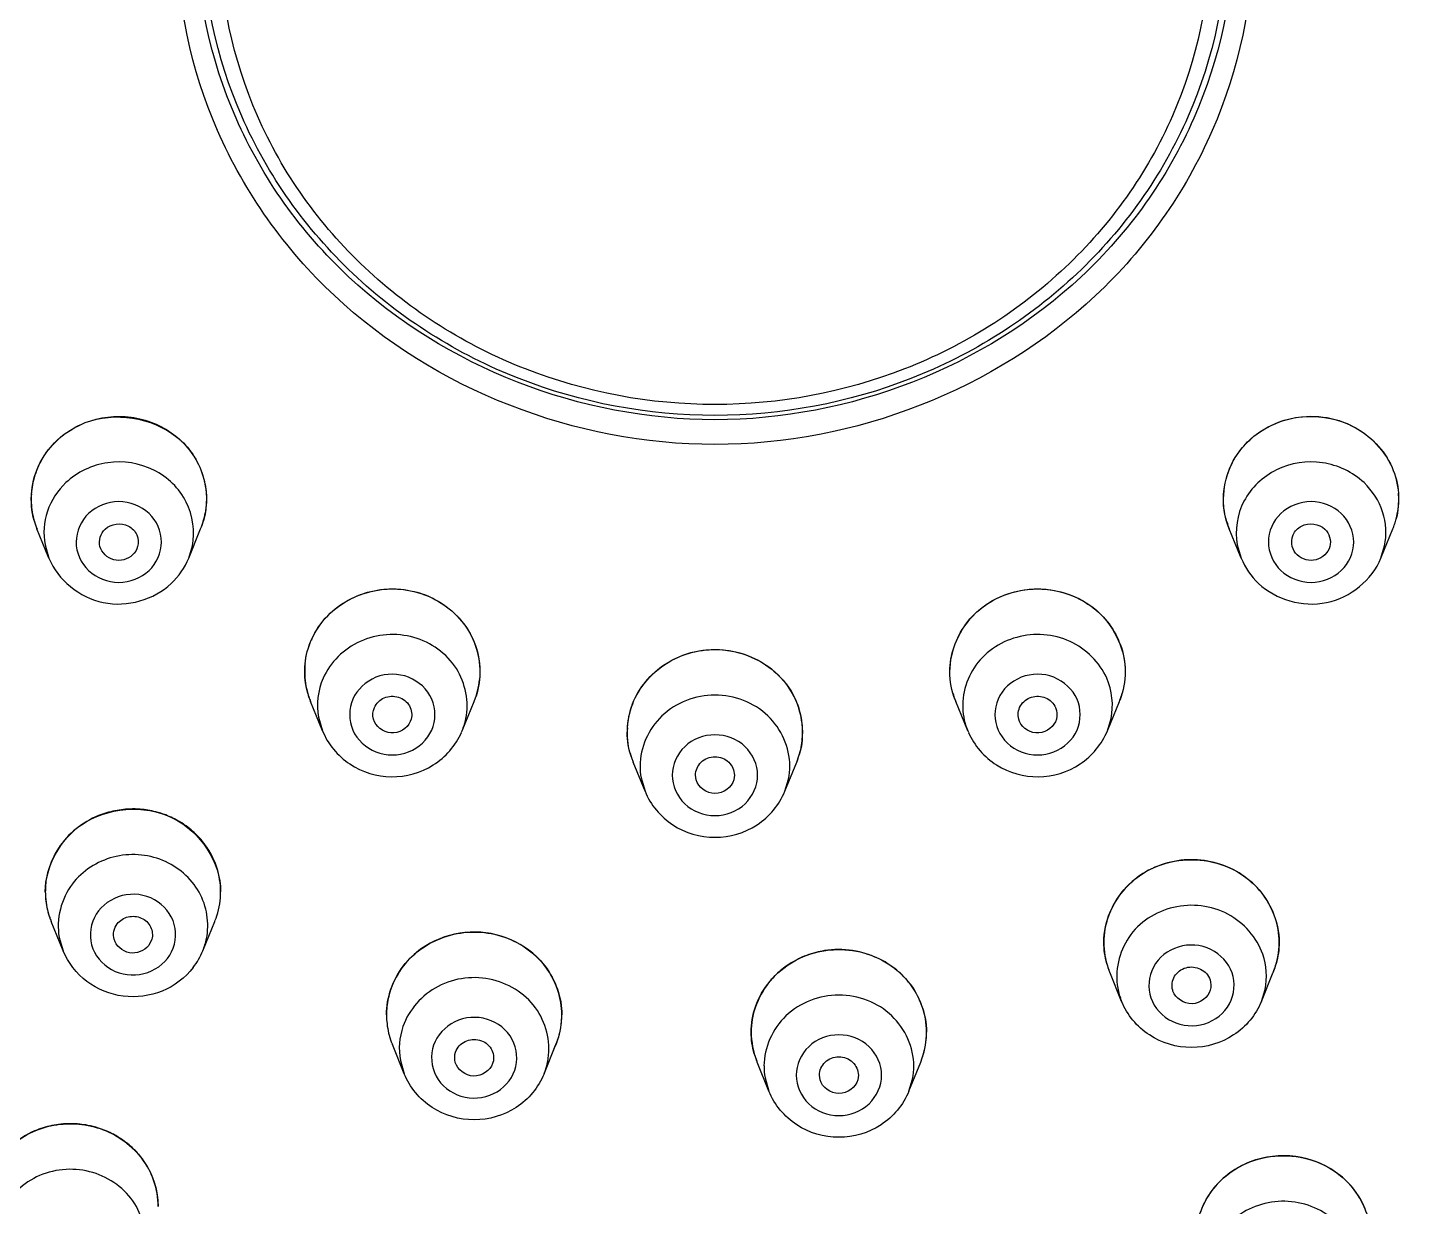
# Model space of a CAD drawing. Header units: millimetres. Extents: x 13495 to 14291, y -4366 to -3315.
# Drawn here: x 13876.59 to 13881.89, y -3799.31 to -3794.76 of the extents above; entities that cross this region are included whole.
import ezdxf

# ---------------------------------------------------------------- set-up
doc = ezdxf.new("R2010")
doc.units = ezdxf.units.MM
doc.header["$LTSCALE"] = 0.1
doc.layers.add('1', color=7, linetype='Continuous')

msp = doc.modelspace()

# ---------------------------------------------------------------- linework, layer by layer
at = {"layer": '1', "color": 7, "linetype": 'Continuous'}
for p, q in [((13876.6742, -3796.8072), (13876.6282, -3796.6945)), ((13877.213, -3796.8072), (13877.2589, -3796.6945)), ((13881.2704, -3796.8072), (13881.2244, -3796.6945)), ((13881.8092, -3796.8072), (13881.8551, -3796.6945)), ((13876.6591, -3796.7555), (13876.6742, -3796.8072)), ((13877.213, -3796.8072), (13877.2271, -3796.7604)), ((13881.2553, -3796.7555), (13881.2704, -3796.8072)), ((13881.8092, -3796.8072), (13881.8233, -3796.7604)), ((13877.7286, -3797.4726), (13877.6826, -3797.36)), ((13878.2673, -3797.4726), (13878.3133, -3797.36)), ((13880.216, -3797.4726), (13880.1701, -3797.36)), ((13880.7548, -3797.4726), (13880.8007, -3797.36)), ((13877.7135, -3797.421), (13877.7286, -3797.4726)), ((13878.0705, -3797.4286), (13878.0673, -3797.4376)), ((13880.4161, -3797.4376), (13880.4129, -3797.4286)), ((13880.7548, -3797.4726), (13880.7689, -3797.4259)), ((13878.2647, -3797.4789), (13878.2673, -3797.4726)), ((13880.216, -3797.4726), (13880.2187, -3797.4789)), ((13878.9723, -3797.7063), (13878.9263, -3797.5936)), ((13879.5111, -3797.7063), (13879.557, -3797.5936)), ((13878.9572, -3797.6546), (13878.9723, -3797.7063)), ((13879.169, -3797.6618), (13879.1667, -3797.6442)), ((13879.3167, -3797.6442), (13879.3143, -3797.6618)), ((13879.5111, -3797.7063), (13879.5252, -3797.6596)), ((13876.7288, -3798.3211), (13876.6828, -3798.2084)), ((13877.2676, -3798.3211), (13877.3135, -3798.2084)), ((13876.7137, -3798.2694), (13876.7288, -3798.3211)), ((13877.0708, -3798.2769), (13877.0589, -3798.3006)), ((13880.8095, -3798.5166), (13880.7635, -3798.404)), ((13881.3482, -3798.5166), (13881.3942, -3798.404)), ((13880.7944, -3798.4649), (13880.8004, -3798.4904)), ((13881.0075, -3798.4764), (13881.0063, -3798.4725)), ((13881.3482, -3798.5166), (13881.3624, -3798.4699)), ((13880.8004, -3798.4904), (13880.8056, -3798.5022)), ((13880.8043, -3798.5028), (13880.8095, -3798.5166)), ((13878.044, -3798.7956), (13877.9981, -3798.6829)), ((13878.5828, -3798.7956), (13878.6288, -3798.6829)), ((13878.6288, -3798.6829), (13878.6348, -3798.6668)), ((13878.0289, -3798.7439), (13878.044, -3798.7956)), ((13878.386, -3798.7515), (13878.3848, -3798.7554)), ((13878.5945, -3798.7599), (13878.5958, -3798.7488)), ((13879.4501, -3798.863), (13879.4042, -3798.7503)), ((13879.9889, -3798.863), (13880.0349, -3798.7503)), ((13880.0349, -3798.7503), (13880.0409, -3798.7342)), ((13878.5828, -3798.7956), (13878.588, -3798.7818)), ((13878.588, -3798.7818), (13878.5945, -3798.7599)), ((13879.6469, -3798.8185), (13879.6445, -3798.8009)), ((13879.7945, -3798.8009), (13879.7922, -3798.8185)), ((13879.435, -3798.8113), (13879.4501, -3798.863)), ((13879.9889, -3798.863), (13880.0031, -3798.8162))]:
    msp.add_line(p, q, dxfattribs=at)
for centre, radius, start, end in [((13876.9311, -3796.5938), 0.3298, 131.5753, 133.3653), ((13876.9325, -3796.5954), 0.3319, 130.3866, 131.5761), ((13881.5535, -3796.5925), 0.3281, 44.8374, 46.6338), ((13881.5541, -3796.5919), 0.3272, 43.6363, 44.8372), ((13876.9128, -3796.581), 0.3073, 155.0531, 169.6088), ((13876.9166, -3796.5827), 0.3114, 150.5816, 155.0548), ((13876.9092, -3796.5799), 0.3036, 169.6734, 176.0827), ((13876.9083, -3796.5797), 0.3026, 176.1147, 189.5284), ((13881.576, -3796.5797), 0.3017, 358.5066, 4.4683), ((13876.9104, -3796.5792), 0.3048, 189.5516, 195.978), ((13876.9756, -3796.5789), 0.306, 337.803, 349.635), ((13881.5736, -3796.5794), 0.3042, 343.5711, 358.4565), ((13876.9129, -3796.5783), 0.3075, 195.9381, 202.1743), ((13876.9117, -3796.5788), 0.3061, 195.9866, 202.2071), ((13876.9731, -3796.578), 0.3087, 337.798, 343.869), ((13881.5082, -3796.5789), 0.3063, 196.6986, 202.1935), ((13881.5694, -3796.578), 0.3086, 337.82, 339.7327), ((13881.5703, -3796.5783), 0.3076, 339.7317, 343.5554), ((13881.5736, -3796.5794), 0.3042, 341.4579, 343.5711), ((13877.971, -3797.2482), 0.3115, 153.2135, 154.4545), ((13877.9695, -3797.2475), 0.3098, 154.4538, 156.3199), ((13880.515, -3797.247), 0.3086, 21.808, 23.679), ((13880.5153, -3797.2468), 0.3083, 20.5581, 21.8079), ((13877.9612, -3797.2452), 0.3012, 174.1394, 178.7141), ((13877.9637, -3797.245), 0.3036, 178.7576, 194.171), ((13877.9665, -3797.2441), 0.3066, 194.2011, 198.5631), ((13878.0294, -3797.2442), 0.3066, 337.827, 354.0602), ((13877.9656, -3797.2443), 0.3057, 195.9981, 202.1868), ((13877.9682, -3797.2435), 0.3084, 198.5624, 202.1804), ((13878.029, -3797.244), 0.3071, 337.7662, 341.9996), ((13880.4533, -3797.2445), 0.3059, 195.775, 201.2421), ((13880.4555, -3797.2435), 0.3083, 200.9754, 202.1905), ((13880.5153, -3797.2435), 0.3083, 337.8029, 338.5042), ((13880.5158, -3797.2437), 0.3078, 338.5042, 339.0867), ((13880.5175, -3797.2446), 0.3058, 338.8605, 344.2464), ((13878.0258, -3797.374), 0.261, 340.3706, 348.5219), ((13879.2746, -3797.4793), 0.305, 0.0792, 17.8645), ((13880.4574, -3797.374), 0.2608, 190.3689, 199.2614), ((13878.0238, -3797.3733), 0.263, 337.8063, 340.3722), ((13879.2049, -3797.4789), 0.3012, 178.0976, 179.9994), ((13879.2056, -3797.4789), 0.3019, 176.8305, 178.098), ((13879.2785, -3797.4789), 0.3012, 358.0976, 359.9995), ((13880.4595, -3797.3733), 0.263, 199.2607, 202.1939), ((13879.2757, -3797.4786), 0.3039, 344.1696, 356.8012), ((13879.2778, -3797.4788), 0.3018, 356.8303, 358.0979), ((13879.208, -3797.4785), 0.3043, 195.3438, 198.8643), ((13879.2093, -3797.4781), 0.3057, 198.5209, 199.4622), ((13879.211, -3797.4775), 0.3075, 199.464, 202.1987), ((13879.2725, -3797.4776), 0.3073, 337.8056, 344.1513), ((13879.2733, -3797.4781), 0.3063, 337.8063, 343.2862), ((13879.2115, -3797.6082), 0.2585, 180.0151, 190.3471), ((13879.2716, -3797.6082), 0.2588, 348.5433, 359.9796), ((13876.9973, -3798.1275), 0.353, 102.5797, 107.9513), ((13876.9981, -3798.1315), 0.357, 91.8323, 102.5706), ((13876.9981, -3798.1334), 0.359, 85.6035, 91.8192), ((13876.9984, -3798.1305), 0.3561, 75.7792, 85.6071), ((13876.999, -3798.1275), 0.353, 69.1998, 75.7593), ((13877.0015, -3798.121), 0.346, 59.3976, 69.202), ((13877.0047, -3798.1153), 0.3395, 52.6449, 59.378), ((13877.0103, -3798.1079), 0.3302, 42.3078, 52.6407), ((13877.0155, -3798.103), 0.3231, 35.6177, 42.2863), ((13877.0224, -3798.098), 0.3146, 23.9279, 35.6098), ((13876.9655, -3798.0943), 0.3053, 160.1275, 166.0332), ((13877.0287, -3798.0951), 0.3077, 18.0085, 23.8964), ((13876.9635, -3798.0938), 0.3033, 166.0333, 176.1741), ((13876.9649, -3798.0932), 0.3046, 180.0736, 195.3237), ((13876.9618, -3798.0936), 0.3015, 178.2385, 179.9781), ((13876.9631, -3798.0935), 0.3028, 179.981, 185.2173), ((13876.9609, -3798.0935), 0.3006, 176.1976, 178.2387), ((13877.0313, -3798.0932), 0.3048, 342.3201, 359.9259), ((13876.9646, -3798.0933), 0.3043, 185.2451, 198.078), ((13876.9651, -3798.0932), 0.3049, 195.3164, 199.1404), ((13876.9675, -3798.0922), 0.3075, 198.0913, 200.2963), ((13876.9689, -3798.0917), 0.309, 200.2959, 202.1928), ((13877.0286, -3798.0921), 0.3078, 337.8047, 339.7679), ((13877.0296, -3798.0925), 0.3066, 339.7674, 342.2882), ((13877.0309, -3798.0931), 0.3053, 341.0492, 344.7362), ((13881.1129, -3798.2894), 0.3039, 18.9838, 20.2892), ((13877.0252, -3798.2222), 0.2618, 337.8044, 348.5082), ((13877.009, -3798.2153), 0.2793, 322.4401, 337.7456), ((13879.7179, -3798.6669), 0.3504, 104.377, 116.7929), ((13879.7194, -3798.6721), 0.3558, 98.9571, 104.3882), ((13879.7097, -3798.6526), 0.3338, 123.0833, 135.9142), ((13879.7151, -3798.6608), 0.3436, 116.8373, 123.0917), ((13879.7238, -3798.6609), 0.3438, 58.2832, 63.8427), ((13879.7285, -3798.6535), 0.3351, 45.5153, 58.3029), ((13881.0468, -3798.2885), 0.3059, 195.775, 201.2421), ((13881.111, -3798.2886), 0.3058, 338.8605, 344.2464), ((13879.7029, -3798.6455), 0.324, 135.9647, 141.8089), ((13879.7344, -3798.6471), 0.3264, 38.983, 45.4567), ((13881.0457, -3798.2886), 0.3049, 198.9859, 201.4679), ((13881.0482, -3798.2877), 0.3075, 201.4653, 202.2159), ((13881.1089, -3798.2875), 0.3081, 337.8025, 338.528), ((13881.1094, -3798.2878), 0.3076, 338.5281, 339.0539), ((13878.2807, -3798.5687), 0.3053, 163.3706, 175.5649), ((13878.279, -3798.5682), 0.3035, 161.0181, 163.3626), ((13879.7417, -3798.6412), 0.317, 25.706, 38.9853), ((13879.7488, -3798.6375), 0.309, 19.6215, 25.653), ((13878.2748, -3798.5681), 0.2994, 178.0796, 178.8742), ((13878.2753, -3798.5681), 0.2998, 178.8743, 179.9677), ((13878.2768, -3798.5681), 0.3013, 179.9715, 184.9842), ((13878.2801, -3798.5677), 0.3047, 180.0732, 185.0164), ((13878.276, -3798.5682), 0.3005, 175.589, 178.0777), ((13878.28, -3798.5677), 0.3045, 185.0164, 198.4191), ((13878.3475, -3798.5679), 0.3039, 345.1913, 359.9549), ((13878.3438, -3798.5667), 0.3077, 334.7491, 345.149), ((13879.7537, -3798.6353), 0.3038, 345.346, 359.9575), ((13878.2826, -3798.5667), 0.3073, 198.432, 199.9644), ((13878.2801, -3798.5677), 0.3047, 198.4191, 199.0515), ((13878.2842, -3798.5662), 0.309, 199.9649, 202.1989), ((13879.6876, -3798.6348), 0.306, 195.791, 201.4294), ((13879.6892, -3798.634), 0.3078, 201.2897, 201.6887), ((13879.6896, -3798.6338), 0.3082, 201.6887, 202.1974), ((13879.7518, -3798.6347), 0.3058, 341.016, 345.3269), ((13879.6894, -3798.7648), 0.2585, 180.0151, 190.3471), ((13879.7495, -3798.7648), 0.2588, 348.5433, 359.9796), ((13876.7554, -3799.3381), 0.3499, 107.2426, 112.9119), ((13876.757, -3799.3434), 0.3555, 95.9559, 107.2286), ((13876.7573, -3799.3469), 0.359, 89.4272, 95.9436), ((13876.7573, -3799.345), 0.3571, 79.1655, 89.4292), ((13876.7576, -3799.3429), 0.355, 72.2962, 79.1451), ((13876.7596, -3799.3365), 0.3483, 62.085, 72.2975), ((13876.7625, -3799.3309), 0.342, 55.0426, 62.0646), ((13876.7679, -3799.323), 0.3324, 44.2718, 55.0372), ((13876.7732, -3799.3177), 0.3249, 37.2836, 44.2486), ((13876.7805, -3799.3121), 0.3157, 25.0767, 37.2744), ((13876.7872, -3799.3088), 0.3083, 18.8713, 25.0414), ((13881.4617, -3799.4325), 0.3094, 22.0737, 25.2379)]:
    msp.add_arc(centre, radius, start, end, dxfattribs=at)
for points, knots in [([(13890.4964, -3803.3838), (13891.7025, -3802.0103), (13893.5812, -3798.7628), (13894.181, -3793.1935), (13892.4539, -3787.8406), (13888.6966, -3783.5616), (13883.5237, -3780.9851), (13877.7181, -3780.471), (13872.142, -3782.0794), (13869.0826, -3784.4668), (13867.869, -3785.8853)], [0, 0, 0, 0, 0.12306, 0.244548, 0.366574, 0.490907, 0.617911, 0.74639, 0.874326, 1, 1, 1, 1]), ([(13881.2417, -3794.3902), (13881.2409, -3794.636), (13881.1327, -3795.1371), (13880.5377, -3795.9708), (13879.2417, -3796.4762), (13877.9457, -3795.9708), (13877.3507, -3795.1371), (13877.2425, -3794.636), (13877.2417, -3794.3902)], [0, 0, 0, 0, 0.1228, 0.24758, 0.5, 0.75242, 0.8772, 1, 1, 1, 1]), ([(13881.2167, -3794.3873), (13881.2167, -3794.6313), (13881.1116, -3795.1286), (13880.6678, -3795.75), (13880.011, -3796.1616), (13879.2417, -3796.305), (13878.4724, -3796.1616), (13877.8156, -3795.75), (13877.3718, -3795.1286), (13877.2667, -3794.6313), (13877.2667, -3794.3873)], [0, 0, 0, 0, 0.12195, 0.245703, 0.371974, 0.5, 0.628027, 0.754297, 0.87805, 1, 1, 1, 1]), ([(13881.3167, -3794.4091), (13881.3167, -3794.6646), (13881.2057, -3795.1858), (13880.5889, -3796.0536), (13879.2417, -3796.5801), (13877.8945, -3796.0536), (13877.2777, -3795.1858), (13877.1667, -3794.6646), (13877.1667, -3794.4091)], [0, 0, 0, 0, 0.122803, 0.24758, 0.499998, 0.752414, 0.877194, 1, 1, 1, 1]), ([(13879.2417, -3796.2151), (13878.9939, -3796.2151), (13878.497, -3796.123), (13877.8629, -3795.7256), (13877.434, -3795.1264), (13877.3325, -3794.6469), (13877.3325, -3794.4118)], [0, 0, 0, 0, 0.256549, 0.509311, 0.756621, 1, 1, 1, 1]), ([(13881.1508, -3794.4118), (13881.1508, -3794.6469), (13881.0494, -3795.1264), (13880.6204, -3795.7256), (13879.9864, -3796.123), (13879.4895, -3796.2151), (13879.2417, -3796.2151)], [0, 0, 0, 0, 0.243379, 0.490689, 0.743451, 1, 1, 1, 1]), ([(13876.8143, -3796.2848), (13876.9251, -3796.2415), (13877.1451, -3796.275), (13877.2837, -3796.4813), (13877.2859, -3796.6075), (13877.2696, -3796.6638)], [0, 0, 0, 0, 0.501887, 0.7531, 1, 1, 1, 1]), ([(13876.8143, -3796.2848), (13876.8695, -3796.2632), (13876.9928, -3796.2484), (13877.1625, -3796.3168), (13877.2745, -3796.4587), (13877.2867, -3796.5787), (13877.2766, -3796.634)], [0, 0, 0, 0, 0.256204, 0.51044, 0.757663, 1, 1, 1, 1]), ([(13881.2147, -3796.667), (13881.1921, -3796.5916), (13881.2116, -3796.4121), (13881.4217, -3796.2484), (13881.6872, -3796.2576), (13881.8195, -3796.3835), (13881.852, -3796.4576)], [0, 0, 0, 0, 0.242797, 0.493609, 0.750391, 1, 1, 1, 1]), ([(13881.2028, -3796.6033), (13881.1984, -3796.5472), (13881.2231, -3796.4288), (13881.3486, -3796.2983), (13881.5241, -3796.2455), (13881.6457, -3796.2714), (13881.6986, -3796.298)], [0, 0, 0, 0, 0.242204, 0.490241, 0.744813, 1, 1, 1, 1]), ([(13876.6173, -3796.6627), (13876.5967, -3796.5905), (13876.6136, -3796.4214), (13876.7422, -3796.313), (13876.8143, -3796.2848)], [0, 0, 0, 0, 0.49232, 1, 1, 1, 1]), ([(13877.2271, -3796.7604), (13877.2384, -3796.7047), (13877.2212, -3796.5799), (13877.0853, -3796.4506), (13876.8991, -3796.4207), (13876.7827, -3796.4754), (13876.7395, -3796.5163)], [0, 0, 0, 0, 0.242151, 0.490981, 0.746706, 1, 1, 1, 1]), ([(13881.7439, -3796.5163), (13881.7009, -3796.4757), (13881.5856, -3796.4212), (13881.4006, -3796.4497), (13881.2644, -3796.5764), (13881.2451, -3796.6999), (13881.2553, -3796.7555)], [0, 0, 0, 0, 0.25321, 0.508906, 0.757842, 1, 1, 1, 1]), ([(13876.7395, -3796.5163), (13876.7077, -3796.5464), (13876.6578, -3796.6223), (13876.6514, -3796.7131), (13876.6591, -3796.7555)], [0, 0, 0, 0, 0.503943, 1, 1, 1, 1]), ([(13881.8233, -3796.7604), (13881.832, -3796.7175), (13881.8269, -3796.6246), (13881.7763, -3796.5469), (13881.7439, -3796.5163)], [0, 0, 0, 0, 0.496091, 1, 1, 1, 1]), ([(13877.06, -3796.8551), (13877.0891, -3796.8276), (13877.1271, -3796.7447), (13877.0701, -3796.6212), (13876.9439, -3796.5731), (13876.8575, -3796.6065), (13876.8272, -3796.6351)], [0, 0, 0, 0, 0.244956, 0.489904, 0.74495, 1, 1, 1, 1]), ([(13881.6562, -3796.6351), (13881.6259, -3796.6065), (13881.5395, -3796.5731), (13881.4132, -3796.6212), (13881.3563, -3796.7447), (13881.3943, -3796.8276), (13881.4234, -3796.8551)], [0, 0, 0, 0, 0.255045, 0.510063, 0.755015, 1, 1, 1, 1]), ([(13876.8272, -3796.6351), (13876.7981, -3796.6626), (13876.7601, -3796.7455), (13876.817, -3796.869), (13876.9433, -3796.9171), (13877.0297, -3796.8837), (13877.06, -3796.8551)], [0, 0, 0, 0, 0.244956, 0.489904, 0.74495, 1, 1, 1, 1]), ([(13876.8906, -3796.695), (13876.9126, -3796.6742), (13876.9733, -3796.6671), (13877.0174, -3796.7149), (13877.0202, -3796.7483), (13877.0162, -3796.7629)], [0, 0, 0, 0, 0.497188, 0.751824, 1, 1, 1, 1]), ([(13881.4234, -3796.8551), (13881.4537, -3796.8837), (13881.5401, -3796.9171), (13881.6663, -3796.869), (13881.7233, -3796.7455), (13881.6853, -3796.6626), (13881.6562, -3796.6351)], [0, 0, 0, 0, 0.255045, 0.510063, 0.755015, 1, 1, 1, 1]), ([(13881.4672, -3796.7629), (13881.4632, -3796.7483), (13881.466, -3796.7149), (13881.5101, -3796.6671), (13881.5708, -3796.6742), (13881.5928, -3796.695)], [0, 0, 0, 0, 0.248151, 0.502783, 1, 1, 1, 1]), ([(13876.9966, -3796.7952), (13876.9785, -3796.8123), (13876.9211, -3796.8278), (13876.8774, -3796.7864), (13876.871, -3796.7629)], [0, 0, 0, 0, 0.506128, 1, 1, 1, 1]), ([(13881.6124, -3796.7629), (13881.6059, -3796.7864), (13881.5623, -3796.8278), (13881.5049, -3796.8124), (13881.4868, -3796.7952)], [0, 0, 0, 0, 0.49385, 1, 1, 1, 1]), ([(13876.6742, -3796.8072), (13876.7083, -3796.8907), (13876.8744, -3797.0283), (13877.0798, -3796.9672), (13877.1458, -3796.9049)], [0, 0, 0, 0, 0.49824, 1, 1, 1, 1]), ([(13881.3375, -3796.9049), (13881.4035, -3796.9672), (13881.609, -3797.0283), (13881.7751, -3796.8907), (13881.8092, -3796.8072)], [0, 0, 0, 0, 0.501773, 1, 1, 1, 1]), ([(13877.759, -3797.0195), (13877.8079, -3796.9733), (13877.938, -3796.9103), (13878.1486, -3796.9373), (13878.3094, -3797.0738), (13878.3409, -3797.2119), (13878.3343, -3797.276)], [0, 0, 0, 0, 0.252854, 0.50841, 0.757754, 1, 1, 1, 1]), ([(13877.759, -3797.0195), (13877.8118, -3796.9696), (13877.9553, -3796.9044), (13878.1816, -3796.9495), (13878.3371, -3797.1187), (13878.3424, -3797.273), (13878.321, -3797.3389)], [0, 0, 0, 0, 0.253787, 0.509607, 0.757786, 1, 1, 1, 1]), ([(13880.1475, -3797.2452), (13880.1475, -3797.1806), (13880.1932, -3797.0461), (13880.3664, -3796.9252), (13880.5787, -3796.9171), (13880.7023, -3796.9919), (13880.7463, -3797.0423)], [0, 0, 0, 0, 0.242677, 0.493091, 0.748593, 1, 1, 1, 1]), ([(13880.1475, -3797.2452), (13880.1475, -3797.163), (13880.2254, -3796.9897), (13880.4854, -3796.8935), (13880.7454, -3796.9897), (13880.8234, -3797.163), (13880.8234, -3797.2452)], [0, 0, 0, 0, 0.244959, 0.499987, 0.755022, 1, 1, 1, 1]), ([(13877.6718, -3797.3286), (13877.6566, -3797.2755), (13877.6559, -3797.1576), (13877.7183, -3797.058), (13877.759, -3797.0195)], [0, 0, 0, 0, 0.496201, 1, 1, 1, 1]), ([(13878.2815, -3797.4259), (13878.2945, -3797.3618), (13878.2661, -3797.2153), (13878.0857, -3797.0893), (13877.8663, -3797.1035), (13877.7582, -3797.2088), (13877.7313, -3797.2702)], [0, 0, 0, 0, 0.242841, 0.494227, 0.750763, 1, 1, 1, 1]), ([(13880.7521, -3797.2702), (13880.7253, -3797.2091), (13880.6183, -3797.1044), (13880.4004, -3797.0889), (13880.2199, -3797.212), (13880.1892, -3797.357), (13880.2009, -3797.421)], [0, 0, 0, 0, 0.249156, 0.505627, 0.757121, 1, 1, 1, 1]), ([(13878.9295, -3797.3567), (13878.9619, -3797.2827), (13879.0942, -3797.1567), (13879.3598, -3797.1475), (13879.5699, -3797.3113), (13879.5893, -3797.4908), (13879.5667, -3797.5662)], [0, 0, 0, 0, 0.24959, 0.506366, 0.757181, 1, 1, 1, 1]), ([(13878.9295, -3797.3567), (13878.9559, -3797.2964), (13879.0523, -3797.1898), (13879.2587, -3797.1403), (13879.4595, -3797.2082), (13879.5448, -3797.3234), (13879.5649, -3797.3857)], [0, 0, 0, 0, 0.246879, 0.501048, 0.754447, 1, 1, 1, 1]), ([(13878.1501, -3797.4701), (13878.166, -3797.4337), (13878.1662, -3797.3418), (13878.0654, -3797.2512), (13877.9305, -3797.2505), (13877.8623, -3797.3136), (13877.8458, -3797.351)], [0, 0, 0, 0, 0.242823, 0.492862, 0.749932, 1, 1, 1, 1]), ([(13880.6375, -3797.351), (13880.6211, -3797.3136), (13880.5528, -3797.2505), (13880.418, -3797.2512), (13880.3172, -3797.3418), (13880.3174, -3797.4337), (13880.3333, -3797.4701)], [0, 0, 0, 0, 0.250053, 0.507118, 0.757163, 1, 1, 1, 1]), ([(13877.8458, -3797.351), (13877.8299, -3797.3874), (13877.8297, -3797.4792), (13877.9305, -3797.5699), (13878.0654, -3797.5705), (13878.1337, -3797.5075), (13878.1501, -3797.4701)], [0, 0, 0, 0, 0.242823, 0.492862, 0.749932, 1, 1, 1, 1]), ([(13877.9287, -3797.3834), (13877.9358, -3797.3671), (13877.9649, -3797.3393), (13878.0234, -3797.3369), (13878.0701, -3797.3724), (13878.0751, -3797.4119), (13878.0705, -3797.4286)], [0, 0, 0, 0, 0.249515, 0.50622, 0.757148, 1, 1, 1, 1]), ([(13879.5304, -3797.6083), (13879.5304, -3797.5381), (13879.4638, -3797.39), (13879.2417, -3797.3078), (13879.0196, -3797.39), (13878.953, -3797.5381), (13878.953, -3797.6083)], [0, 0, 0, 0, 0.244961, 0.5, 0.755039, 1, 1, 1, 1]), ([(13880.3333, -3797.4701), (13880.3497, -3797.5075), (13880.418, -3797.5705), (13880.5529, -3797.5699), (13880.6536, -3797.4793), (13880.6535, -3797.3874), (13880.6375, -3797.351)], [0, 0, 0, 0, 0.250053, 0.507118, 0.757163, 1, 1, 1, 1]), ([(13880.4129, -3797.4286), (13880.4082, -3797.4119), (13880.4132, -3797.3724), (13880.4599, -3797.3369), (13880.5185, -3797.3393), (13880.5475, -3797.3671), (13880.5547, -3797.3834)], [0, 0, 0, 0, 0.242825, 0.493747, 0.75046, 1, 1, 1, 1]), ([(13878.0673, -3797.4376), (13878.0557, -3797.464), (13877.9917, -3797.5025), (13877.9329, -3797.4559), (13877.9254, -3797.4283)], [0, 0, 0, 0, 0.501845, 1, 1, 1, 1]), ([(13880.558, -3797.4283), (13880.5504, -3797.4559), (13880.4917, -3797.5025), (13880.4277, -3797.464), (13880.4161, -3797.4376)], [0, 0, 0, 0, 0.498128, 1, 1, 1, 1]), ([(13877.7286, -3797.4726), (13877.7495, -3797.5239), (13877.8255, -3797.6157), (13877.9942, -3797.6662), (13878.1641, -3797.6197), (13878.2423, -3797.5299), (13878.2646, -3797.4792)], [0, 0, 0, 0, 0.24873, 0.49992, 0.751171, 1, 1, 1, 1]), ([(13880.2188, -3797.4792), (13880.241, -3797.5299), (13880.3193, -3797.6198), (13880.4892, -3797.6662), (13880.6579, -3797.6157), (13880.7339, -3797.5239), (13880.7548, -3797.4726)], [0, 0, 0, 0, 0.248842, 0.500101, 0.751283, 1, 1, 1, 1]), ([(13879.4063, -3797.6442), (13879.4063, -3797.6042), (13879.3684, -3797.5197), (13879.2417, -3797.4729), (13879.115, -3797.5197), (13879.077, -3797.6042), (13879.077, -3797.6442)], [0, 0, 0, 0, 0.244963, 0.49999, 0.755022, 1, 1, 1, 1]), ([(13879.1667, -3797.6442), (13879.1667, -3797.626), (13879.184, -3797.5875), (13879.2417, -3797.5662), (13879.2994, -3797.5875), (13879.3167, -3797.626), (13879.3167, -3797.6442)], [0, 0, 0, 0, 0.244962, 0.499984, 0.755014, 1, 1, 1, 1]), ([(13879.077, -3797.6442), (13879.077, -3797.6842), (13879.115, -3797.7687), (13879.2417, -3797.8156), (13879.3684, -3797.7687), (13879.4063, -3797.6842), (13879.4063, -3797.6442)], [0, 0, 0, 0, 0.244963, 0.49999, 0.755022, 1, 1, 1, 1]), ([(13879.3143, -3797.6618), (13879.3065, -3797.6908), (13879.2417, -3797.7393), (13879.1769, -3797.6908), (13879.169, -3797.6618)], [0, 0, 0, 0, 0.499986, 1, 1, 1, 1]), ([(13878.9723, -3797.7063), (13878.9934, -3797.7581), (13879.0706, -3797.8507), (13879.2417, -3797.9003), (13879.4128, -3797.8507), (13879.4899, -3797.7581), (13879.5111, -3797.7063)], [0, 0, 0, 0, 0.248768, 0.500011, 0.751246, 1, 1, 1, 1]), ([(13876.7996, -3797.8354), (13876.8966, -3797.7688), (13877.178, -3797.7394), (13877.3361, -3797.9806), (13877.3361, -3798.0936)], [0, 0, 0, 0, 0.51012, 1, 1, 1, 1]), ([(13877.2817, -3798.2743), (13877.2937, -3798.2152), (13877.2723, -3798.0818), (13877.119, -3797.9527), (13876.9185, -3797.9388), (13876.8028, -3798.0131), (13876.7646, -3798.0628)], [0, 0, 0, 0, 0.242338, 0.492116, 0.748278, 1, 1, 1, 1]), ([(13880.7409, -3798.2892), (13880.7409, -3798.207), (13880.8189, -3798.0337), (13881.0788, -3797.9375), (13881.3389, -3798.0336), (13881.4168, -3798.207), (13881.4168, -3798.2892)], [0, 0, 0, 0, 0.244959, 0.499987, 0.755022, 1, 1, 1, 1]), ([(13881.3979, -3798.184), (13881.3749, -3798.1217), (13881.2831, -3798.0086), (13881.0763, -3797.9497), (13880.8704, -3798.0114), (13880.7803, -3798.1257), (13880.7582, -3798.1883)], [0, 0, 0, 0, 0.246249, 0.500171, 0.753975, 1, 1, 1, 1]), ([(13877.1314, -3798.3504), (13877.1557, -3798.3188), (13877.1791, -3798.2305), (13877.1027, -3798.1182), (13876.9709, -3798.0889), (13876.8902, -3798.1348), (13876.865, -3798.1676)], [0, 0, 0, 0, 0.243621, 0.490404, 0.746718, 1, 1, 1, 1]), ([(13876.865, -3798.1676), (13876.8407, -3798.1991), (13876.8172, -3798.2875), (13876.8937, -3798.3997), (13877.0254, -3798.4291), (13877.1062, -3798.3832), (13877.1314, -3798.3504)], [0, 0, 0, 0, 0.243621, 0.490404, 0.746718, 1, 1, 1, 1]), ([(13881.3534, -3798.3343), (13881.3312, -3798.2699), (13881.2286, -3798.1547), (13881.0053, -3798.1287), (13880.8157, -3798.25), (13880.7824, -3798.3993), (13880.7944, -3798.4649)], [0, 0, 0, 0, 0.248349, 0.504846, 0.756903, 1, 1, 1, 1]), ([(13876.9375, -3798.2173), (13876.9477, -3798.2041), (13876.9787, -3798.1846), (13877.032, -3798.1895), (13877.0715, -3798.2255), (13877.075, -3798.2614), (13877.0708, -3798.2769)], [0, 0, 0, 0, 0.252048, 0.5083, 0.757665, 1, 1, 1, 1]), ([(13877.0589, -3798.3006), (13877.0427, -3798.3217), (13876.982, -3798.3455), (13876.9326, -3798.302), (13876.9256, -3798.2769)], [0, 0, 0, 0, 0.50459, 1, 1, 1, 1]), ([(13878.04, -3798.3805), (13878.0817, -3798.3264), (13878.2046, -3798.2433), (13878.4225, -3798.244), (13878.6032, -3798.364), (13878.6514, -3798.502), (13878.6514, -3798.5681)], [0, 0, 0, 0, 0.250799, 0.506392, 0.75718, 1, 1, 1, 1]), ([(13878.6364, -3798.4742), (13878.6205, -3798.4254), (13878.5619, -3798.3336), (13878.4206, -3798.2526), (13878.2567, -3798.2409), (13878.1538, -3798.2822), (13878.1106, -3798.3128)], [0, 0, 0, 0, 0.243771, 0.49404, 0.748049, 1, 1, 1, 1]), ([(13877.2305, -3798.3856), (13877.1999, -3798.4253), (13877.1152, -3798.4893), (13876.959, -3798.5091), (13876.8128, -3798.451), (13876.7477, -3798.3673), (13876.7288, -3798.3211)], [0, 0, 0, 0, 0.249602, 0.500919, 0.751592, 1, 1, 1, 1]), ([(13879.3981, -3798.5369), (13879.4226, -3798.4656), (13879.532, -3798.3371), (13879.7752, -3798.294), (13879.9954, -3798.4056), (13880.0575, -3798.5613), (13880.0575, -3798.6355)], [0, 0, 0, 0, 0.247587, 0.503295, 0.756211, 1, 1, 1, 1]), ([(13881.2354, -3798.4065), (13881.2222, -3798.368), (13881.1591, -3798.2998), (13881.0245, -3798.2909), (13880.9171, -3798.3733), (13880.9094, -3798.4651), (13880.9223, -3798.5026)], [0, 0, 0, 0, 0.248936, 0.505916, 0.757072, 1, 1, 1, 1]), ([(13881.0063, -3798.4725), (13881.0016, -3798.4554), (13881.0072, -3798.4147), (13881.0564, -3798.3797), (13881.1164, -3798.3848), (13881.1443, -3798.4154), (13881.1502, -3798.4326)], [0, 0, 0, 0, 0.242997, 0.494503, 0.751282, 1, 1, 1, 1]), ([(13878.597, -3798.7488), (13878.6103, -3798.6831), (13878.5794, -3798.5322), (13878.3898, -3798.408), (13878.1648, -3798.4327), (13878.0612, -3798.5484), (13878.0389, -3798.6133)], [0, 0, 0, 0, 0.243055, 0.495003, 0.75157, 1, 1, 1, 1]), ([(13880.9223, -3798.5026), (13880.9355, -3798.5411), (13880.9986, -3798.6093), (13881.1332, -3798.6182), (13881.2406, -3798.5357), (13881.2484, -3798.444), (13881.2354, -3798.4065)], [0, 0, 0, 0, 0.248936, 0.505916, 0.757072, 1, 1, 1, 1]), ([(13881.1514, -3798.4724), (13881.1436, -3798.5007), (13881.0816, -3798.5482), (13881.0171, -3798.5043), (13881.0075, -3798.4764)], [0, 0, 0, 0, 0.499164, 1, 1, 1, 1]), ([(13880.0082, -3798.7649), (13880.0082, -3798.6947), (13879.9416, -3798.5466), (13879.7195, -3798.4645), (13879.4974, -3798.5466), (13879.4308, -3798.6947), (13879.4308, -3798.7649)], [0, 0, 0, 0, 0.244961, 0.5, 0.755039, 1, 1, 1, 1]), ([(13881.3482, -3798.5166), (13881.3271, -3798.5684), (13881.25, -3798.661), (13881.0788, -3798.7106), (13880.9077, -3798.661), (13880.8306, -3798.5684), (13880.8095, -3798.5166)], [0, 0, 0, 0, 0.248768, 0.500011, 0.751246, 1, 1, 1, 1]), ([(13878.47, -3798.7815), (13878.4829, -3798.744), (13878.4752, -3798.6523), (13878.3678, -3798.5698), (13878.2332, -3798.5788), (13878.1701, -3798.647), (13878.1568, -3798.6854)], [0, 0, 0, 0, 0.242913, 0.494064, 0.751049, 1, 1, 1, 1]), ([(13879.8842, -3798.8009), (13879.8842, -3798.7608), (13879.8462, -3798.6764), (13879.7195, -3798.6295), (13879.5929, -3798.6764), (13879.5549, -3798.7608), (13879.5549, -3798.8009)], [0, 0, 0, 0, 0.244963, 0.49999, 0.755022, 1, 1, 1, 1]), ([(13878.1568, -3798.6854), (13878.1439, -3798.723), (13878.1516, -3798.8147), (13878.2591, -3798.8971), (13878.3937, -3798.8882), (13878.4568, -3798.82), (13878.47, -3798.7815)], [0, 0, 0, 0, 0.242913, 0.494064, 0.751049, 1, 1, 1, 1]), ([(13878.2421, -3798.7116), (13878.248, -3798.6944), (13878.2759, -3798.6638), (13878.3359, -3798.6586), (13878.3851, -3798.6937), (13878.3907, -3798.7343), (13878.386, -3798.7515)], [0, 0, 0, 0, 0.248693, 0.505465, 0.756977, 1, 1, 1, 1]), ([(13878.3848, -3798.7554), (13878.3752, -3798.7832), (13878.3107, -3798.8272), (13878.2487, -3798.7796), (13878.2408, -3798.7513)], [0, 0, 0, 0, 0.500808, 1, 1, 1, 1]), ([(13879.6445, -3798.8009), (13879.6445, -3798.7826), (13879.6618, -3798.7442), (13879.7195, -3798.7228), (13879.7772, -3798.7442), (13879.7945, -3798.7826), (13879.7945, -3798.8009)], [0, 0, 0, 0, 0.244962, 0.499984, 0.755014, 1, 1, 1, 1]), ([(13878.5828, -3798.7956), (13878.5617, -3798.8473), (13878.4845, -3798.94), (13878.3134, -3798.9895), (13878.1423, -3798.94), (13878.0652, -3798.8473), (13878.044, -3798.7956)], [0, 0, 0, 0, 0.248768, 0.500011, 0.751246, 1, 1, 1, 1]), ([(13879.5549, -3798.8009), (13879.5549, -3798.8409), (13879.5929, -3798.9254), (13879.7195, -3798.9722), (13879.8462, -3798.9254), (13879.8842, -3798.8409), (13879.8842, -3798.8009)], [0, 0, 0, 0, 0.244963, 0.49999, 0.755022, 1, 1, 1, 1]), ([(13879.7922, -3798.8185), (13879.7843, -3798.8474), (13879.7195, -3798.896), (13879.6547, -3798.8474), (13879.6469, -3798.8185)], [0, 0, 0, 0, 0.499986, 1, 1, 1, 1]), ([(13879.9889, -3798.863), (13879.9678, -3798.9147), (13879.8906, -3799.0074), (13879.7195, -3799.0569), (13879.5484, -3799.0074), (13879.4713, -3798.9147), (13879.4501, -3798.863)], [0, 0, 0, 0, 0.248768, 0.500011, 0.751246, 1, 1, 1, 1]), ([(13876.5311, -3799.0699), (13876.5794, -3799.0288), (13876.7027, -3798.9739), (13876.9, -3798.9985), (13877.0552, -3799.1203), (13877.0952, -3799.2464), (13877.0952, -3799.3071)], [0, 0, 0, 0, 0.252881, 0.508033, 0.757545, 1, 1, 1, 1]), ([(13881.0949, -3799.4304), (13881.0949, -3799.3483), (13881.1729, -3799.1749), (13881.4329, -3799.0788), (13881.6929, -3799.1749), (13881.7708, -3799.3483), (13881.7708, -3799.4304)], [0, 0, 0, 0, 0.244959, 0.499987, 0.755022, 1, 1, 1, 1]), ([(13881.6916, -3799.2251), (13881.653, -3799.1817), (13881.5494, -3799.1145), (13881.367, -3799.1022), (13881.2012, -3799.1772), (13881.1306, -3799.2769), (13881.1119, -3799.3306)], [0, 0, 0, 0, 0.249752, 0.503921, 0.755495, 1, 1, 1, 1]), ([(13877.0408, -3799.4878), (13877.0537, -3799.4242), (13877.0261, -3799.2792), (13876.8487, -3799.1527), (13876.6312, -3799.1636), (13876.5219, -3799.2653), (13876.4935, -3799.3256)], [0, 0, 0, 0, 0.242774, 0.493974, 0.750489, 1, 1, 1, 1]), ([(13881.6966, -3799.4489), (13881.6684, -3799.389), (13881.5601, -3799.2878), (13881.3441, -3799.2755), (13881.1667, -3799.3992), (13881.1368, -3799.5428), (13881.1484, -3799.6062)], [0, 0, 0, 0, 0.24943, 0.505882, 0.757189, 1, 1, 1, 1])]:
    msp.add_open_spline(points, degree=3, knots=knots, dxfattribs=at)
for points in [[(13876.7174, -3796.3426), (13876.7461, -3796.3182), (13876.7793, -3796.2985), (13876.8143, -3796.2848)], [(13881.6986, -3796.298), (13881.7277, -3796.3126), (13881.7551, -3796.3317), (13881.7787, -3796.354)], [(13876.6453, -3796.4297), (13876.661, -3796.4018), (13876.6813, -3796.376), (13876.7046, -3796.354)], [(13881.7909, -3796.3661), (13881.8162, -3796.3927), (13881.8373, -3796.424), (13881.852, -3796.4576)], [(13881.852, -3796.4576), (13881.8656, -3796.4886), (13881.8742, -3796.5224), (13881.8768, -3796.5562)], [(13881.852, -3796.4576), (13881.879, -3796.5192), (13881.8848, -3796.5939), (13881.8672, -3796.6588)], [(13881.2244, -3796.6945), (13881.2126, -3796.6656), (13881.2052, -3796.6344), (13881.2028, -3796.6033)], [(13876.871, -3796.7629), (13876.8648, -3796.7402), (13876.8734, -3796.7112), (13876.8906, -3796.695)], [(13881.5928, -3796.695), (13881.6099, -3796.7112), (13881.6186, -3796.7402), (13881.6124, -3796.7629)], [(13877.0162, -3796.7629), (13877.0129, -3796.775), (13877.0058, -3796.7865), (13876.9966, -3796.7952)], [(13881.4868, -3796.7952), (13881.4776, -3796.7865), (13881.4705, -3796.775), (13881.4672, -3796.7629)], [(13877.1458, -3796.9049), (13877.1746, -3796.8778), (13877.198, -3796.8438), (13877.213, -3796.8072)], [(13881.2704, -3796.8072), (13881.2853, -3796.8438), (13881.3088, -3796.8778), (13881.3375, -3796.9049)], [(13877.6929, -3797.1078), (13877.7095, -3797.075), (13877.7323, -3797.0447), (13877.759, -3797.0195)], [(13880.7463, -3797.0423), (13880.7673, -3797.0663), (13880.7848, -3797.0938), (13880.7976, -3797.123)], [(13877.6616, -3797.2144), (13877.6648, -3797.1831), (13877.6731, -3797.1519), (13877.6857, -3797.123)], [(13880.804, -3797.1386), (13880.8166, -3797.1724), (13880.8234, -3797.2091), (13880.8234, -3797.2452)], [(13880.1677, -3797.3539), (13880.1545, -3797.3195), (13880.1475, -3797.282), (13880.1475, -3797.2452)], [(13880.8234, -3797.2452), (13880.8234, -3797.2819), (13880.8164, -3797.3192), (13880.8033, -3797.3535)], [(13877.7313, -3797.2702), (13877.7109, -3797.3166), (13877.7044, -3797.3712), (13877.7135, -3797.421)], [(13880.7689, -3797.4259), (13880.7793, -3797.3747), (13880.7731, -3797.318), (13880.7521, -3797.2702)], [(13878.9146, -3797.559), (13878.8967, -3797.4938), (13878.9023, -3797.4186), (13878.9295, -3797.3567)], [(13878.9042, -3797.4622), (13878.9062, -3797.4261), (13878.9149, -3797.3898), (13878.9295, -3797.3567)], [(13877.9254, -3797.4283), (13877.9214, -3797.4139), (13877.9226, -3797.3972), (13877.9287, -3797.3834)], [(13880.5547, -3797.3834), (13880.5607, -3797.3972), (13880.562, -3797.4139), (13880.558, -3797.4283)], [(13878.9195, -3797.5752), (13878.9092, -3797.5443), (13878.9037, -3797.5114), (13878.9037, -3797.4789)], [(13876.8885, -3797.7917), (13876.8571, -3797.8019), (13876.8268, -3797.8167), (13876.7996, -3797.8354)], [(13876.6602, -3798.0936), (13876.6602, -3797.9958), (13876.7189, -3797.8907), (13876.7996, -3797.8354)], [(13876.7996, -3797.8354), (13876.7713, -3797.8548), (13876.7457, -3797.8788), (13876.7248, -3797.906)], [(13876.7248, -3797.906), (13876.7052, -3797.9315), (13876.6893, -3797.9603), (13876.6784, -3797.9905)], [(13877.3361, -3798.0936), (13877.3361, -3798.062), (13877.331, -3798.03), (13877.3213, -3798)], [(13876.7646, -3798.0628), (13876.7214, -3798.119), (13876.701, -3798.1996), (13876.7137, -3798.2694)], [(13876.9256, -3798.2769), (13876.9202, -3798.2574), (13876.9252, -3798.2334), (13876.9375, -3798.2173)], [(13880.7582, -3798.1883), (13880.7469, -3798.2205), (13880.7409, -3798.2551), (13880.7409, -3798.2892)], [(13881.4168, -3798.2892), (13881.4168, -3798.2558), (13881.4111, -3798.2221), (13881.4003, -3798.1905)], [(13878.1106, -3798.3128), (13878.084, -3798.3317), (13878.0599, -3798.3547), (13878.04, -3798.3805)], [(13879.8754, -3798.3523), (13879.8114, -3798.3209), (13879.7344, -3798.3096), (13879.664, -3798.3207)], [(13880.7409, -3798.2892), (13880.7409, -3798.3225), (13880.7466, -3798.3563), (13880.7575, -3798.3878)], [(13880.7524, -3798.3717), (13880.7449, -3798.345), (13880.7409, -3798.317), (13880.7409, -3798.2892)], [(13881.3967, -3798.3977), (13881.4098, -3798.3633), (13881.4168, -3798.326), (13881.4168, -3798.2892)], [(13881.4168, -3798.2892), (13881.4168, -3798.3169), (13881.4129, -3798.3449), (13881.4053, -3798.3716)], [(13877.9755, -3798.5681), (13877.9755, -3798.502), (13877.9997, -3798.4329), (13878.04, -3798.3805)], [(13878.04, -3798.3805), (13878.0195, -3798.4072), (13878.003, -3798.4376), (13877.992, -3798.4695)], [(13881.3624, -3798.4699), (13881.3714, -3798.4255), (13881.3681, -3798.3771), (13881.3534, -3798.3343)], [(13881.1502, -3798.4326), (13881.1545, -3798.4452), (13881.155, -3798.4596), (13881.1514, -3798.4724)], [(13878.6514, -3798.5681), (13878.6514, -3798.5364), (13878.6462, -3798.5043), (13878.6364, -3798.4742)], [(13879.4482, -3798.4452), (13879.4267, -3798.4726), (13879.4095, -3798.5039), (13879.3981, -3798.5369)], [(13879.3981, -3798.5369), (13879.3873, -3798.5684), (13879.3816, -3798.6022), (13879.3816, -3798.6355)], [(13879.3816, -3798.6355), (13879.3816, -3798.6022), (13879.3873, -3798.5684), (13879.3981, -3798.5369)], [(13880.0575, -3798.6355), (13880.0575, -3798.6011), (13880.0514, -3798.5661), (13880.0398, -3798.5337)], [(13878.6348, -3798.6668), (13878.6457, -3798.6352), (13878.6514, -3798.6015), (13878.6514, -3798.5681)], [(13878.0389, -3798.6133), (13878.0247, -3798.6546), (13878.0211, -3798.7009), (13878.0289, -3798.7439)], [(13879.3816, -3798.6355), (13879.3816, -3798.6729), (13879.3888, -3798.7109), (13879.4024, -3798.7458)], [(13879.3931, -3798.7181), (13879.3856, -3798.6914), (13879.3816, -3798.6633), (13879.3816, -3798.6355)], [(13880.0409, -3798.7342), (13880.0518, -3798.7026), (13880.0575, -3798.6689), (13880.0575, -3798.6355)], [(13878.2408, -3798.7513), (13878.2373, -3798.7386), (13878.2378, -3798.7241), (13878.2421, -3798.7116)], [(13876.6192, -3799.0157), (13876.5874, -3799.0292), (13876.5574, -3799.0476), (13876.5311, -3799.0699)], [(13877.0952, -3799.3071), (13877.0952, -3799.274), (13877.0896, -3799.2404), (13877.0788, -3799.209)], [(13881.7416, -3799.3006), (13881.7287, -3799.2733), (13881.7117, -3799.2476), (13881.6916, -3799.2251)]]:
    msp.add_open_spline(points, degree=3, dxfattribs=at)

doc.saveas('drawing.dxf')
